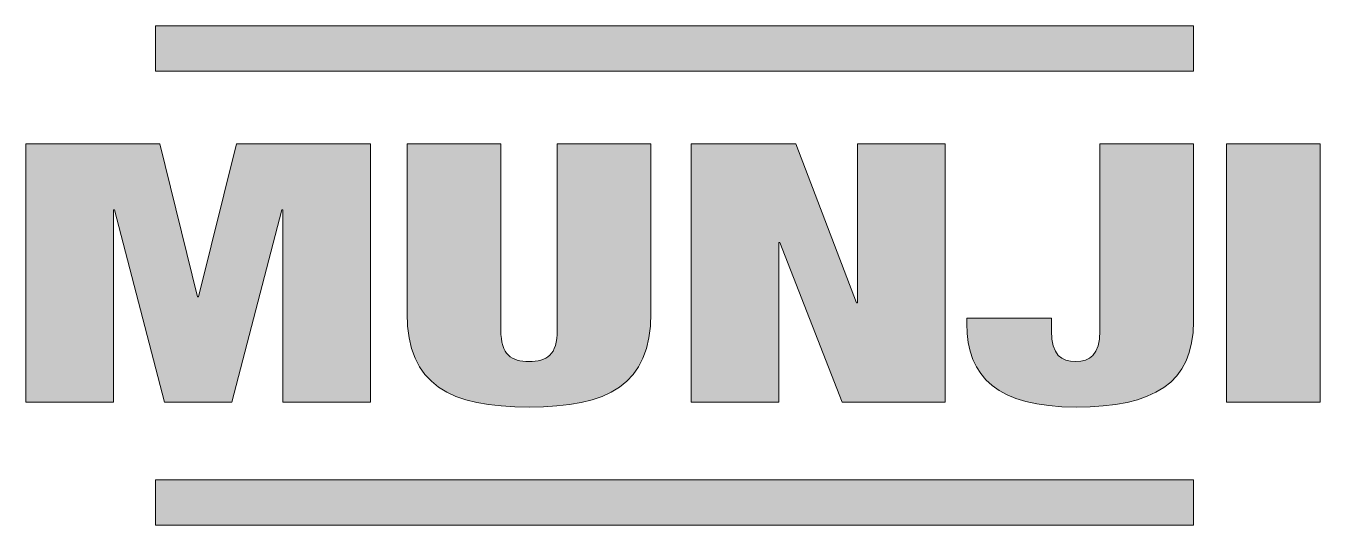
# Model space of a CAD drawing. Header units: inches. Extents: x 22 to 152, y -125 to -75.
import ezdxf

# ---------------------------------------------------------------- set-up
doc = ezdxf.new("R2010")
doc.units = ezdxf.units.IN
doc.header["$MEASUREMENT"] = 0
doc.layers.add('Layer 1', color=7, linetype='Continuous')

msp = doc.modelspace()

# ---------------------------------------------------------------- hatches: boundary and pattern name
at = {"layer": 'Layer 1', "true_color": 0xffffff}
h = msp.add_hatch(color=7, dxfattribs=at)
h.dxf.hatch_style = 2
h.paths.add_polyline_path([(138.97, -79.6), (35.07, -79.6), (35.07, -75.06), (138.97, -75.06)])
h = msp.add_hatch(color=7, dxfattribs=at)
h.dxf.hatch_style = 2
h.paths.add_polyline_path([(22.1, -86.87), (35.51, -86.87), (39.29, -102.17), (39.39, -102.17), (43.17, -86.87), (56.58, -86.87), (56.58, -112.69), (47.81, -112.69), (47.81, -93.45), (47.71, -93.45), (42.72, -112.69), (35.96, -112.69), (30.97, -93.45), (30.87, -93.45), (30.87, -112.69), (22.1, -112.69)])
h = msp.add_hatch(color=7, dxfattribs=at)
h.dxf.hatch_style = 2
edge = h.paths.add_edge_path()
edge.add_spline(control_points=[(69.64, -86.87), (69.64, -86.87), (69.64, -105.49), (69.64, -105.49), (69.64, -107.99), (70.7, -108.64), (72.46, -108.64), (74.23, -108.64), (75.29, -107.99), (75.29, -105.49), (75.29, -105.49), (75.29, -86.87), (75.29, -86.87), (75.29, -86.87), (84.66, -86.87), (84.66, -86.87), (84.66, -86.87), (84.66, -103.79), (84.66, -103.79), (84.66, -111.02), (80.33, -113.19), (72.46, -113.19), (64.6, -113.19), (60.26, -111.02), (60.26, -103.79), (60.26, -103.79), (60.26, -86.87), (60.26, -86.87), (60.26, -86.87), (69.64, -86.87), (69.64, -86.87)], knot_values=[0, 0, 0, 0, 1, 1, 1, 2, 2, 2, 3, 3, 3, 4, 4, 4, 5, 5, 5, 6, 6, 6, 7, 7, 7, 8, 8, 8, 9, 9, 9, 10, 10, 10, 10], degree=3, periodic=1)
h = msp.add_hatch(color=7, dxfattribs=at)
h.dxf.hatch_style = 2
h.paths.add_polyline_path([(88.7, -86.87), (99.18, -86.87), (105.23, -102.78), (105.33, -102.78), (105.33, -86.87), (114.1, -86.87), (114.1, -112.69), (103.82, -112.69), (97.57, -96.74), (97.47, -96.74), (97.47, -112.69), (88.7, -112.69)])
h = msp.add_hatch(color=7, dxfattribs=at)
h.dxf.hatch_style = 2
edge = h.paths.add_edge_path()
edge.add_spline(control_points=[(138.97, -86.87), (138.97, -86.87), (138.97, -104.62), (138.97, -104.62), (138.97, -110.84), (134.94, -113.19), (127.22, -113.19), (119.36, -113.19), (116.28, -110.23), (116.28, -104.84), (116.28, -104.84), (116.28, -104.3), (116.28, -104.3), (116.28, -104.3), (124.75, -104.3), (124.75, -104.3), (124.75, -104.3), (124.75, -105.56), (124.75, -105.56), (124.75, -108.02), (125.76, -108.64), (127.17, -108.64), (128.58, -108.64), (129.59, -108.02), (129.59, -105.56), (129.59, -105.56), (129.59, -86.87), (129.59, -86.87), (129.59, -86.87), (138.97, -86.87), (138.97, -86.87)], knot_values=[0, 0, 0, 0, 1, 1, 1, 2, 2, 2, 3, 3, 3, 4, 4, 4, 5, 5, 5, 6, 6, 6, 7, 7, 7, 8, 8, 8, 9, 9, 9, 10, 10, 10, 10], degree=3, periodic=1)
h = msp.add_hatch(color=7, dxfattribs=at)
h.dxf.hatch_style = 2
h.paths.add_polyline_path([(142.27, -86.87), (151.64, -86.87), (151.64, -112.69), (142.27, -112.69)])
h = msp.add_hatch(color=7, dxfattribs=at)
h.dxf.hatch_style = 2
h.paths.add_polyline_path([(138.97, -125), (35.07, -125), (35.07, -120.46), (138.97, -120.46)])

# ---------------------------------------------------------------- linework, layer by layer
at = {"layer": 'Layer 1', "lineweight": 0}
for points in [[(138.97, -79.6), (35.07, -79.6), (35.07, -75.06), (138.97, -75.06), (138.97, -79.6)], [(22.1, -86.87), (35.51, -86.87), (39.29, -102.17), (39.39, -102.17), (43.17, -86.87), (56.58, -86.87), (56.58, -112.69), (47.81, -112.69), (47.81, -93.45), (47.71, -93.45), (42.72, -112.69), (35.96, -112.69), (30.97, -93.45), (30.87, -93.45), (30.87, -112.69), (22.1, -112.69), (22.1, -86.87)], [(88.7, -86.87), (99.18, -86.87), (105.23, -102.78), (105.33, -102.78), (105.33, -86.87), (114.1, -86.87), (114.1, -112.69), (103.82, -112.69), (97.57, -96.74), (97.47, -96.74), (97.47, -112.69), (88.7, -112.69), (88.7, -86.87)], [(142.27, -86.87), (151.64, -86.87), (151.64, -112.69), (142.27, -112.69), (142.27, -86.87)], [(138.97, -125), (35.07, -125), (35.07, -120.46), (138.97, -120.46), (138.97, -125)]]:
    msp.add_lwpolyline(points, dxfattribs=at)
for points in [[(69.64, -86.87), (69.64, -86.87), (69.64, -105.49), (69.64, -105.49), (69.64, -107.99), (70.7, -108.64), (72.46, -108.64), (74.23, -108.64), (75.29, -107.99), (75.29, -105.49), (75.29, -105.49), (75.29, -86.87), (75.29, -86.87), (75.29, -86.87), (84.66, -86.87), (84.66, -86.87), (84.66, -86.87), (84.66, -103.79), (84.66, -103.79), (84.66, -111.02), (80.33, -113.19), (72.46, -113.19), (64.6, -113.19), (60.26, -111.02), (60.26, -103.79), (60.26, -103.79), (60.26, -86.87), (60.26, -86.87), (60.26, -86.87), (69.64, -86.87), (69.64, -86.87)], [(138.97, -86.87), (138.97, -86.87), (138.97, -104.62), (138.97, -104.62), (138.97, -110.84), (134.94, -113.19), (127.22, -113.19), (119.36, -113.19), (116.28, -110.23), (116.28, -104.84), (116.28, -104.84), (116.28, -104.3), (116.28, -104.3), (116.28, -104.3), (124.75, -104.3), (124.75, -104.3), (124.75, -104.3), (124.75, -105.56), (124.75, -105.56), (124.75, -108.02), (125.76, -108.64), (127.17, -108.64), (128.58, -108.64), (129.59, -108.02), (129.59, -105.56), (129.59, -105.56), (129.59, -86.87), (129.59, -86.87), (129.59, -86.87), (138.97, -86.87), (138.97, -86.87)]]:
    msp.add_open_spline(points, degree=3, knots=[0, 0, 0, 0, 1, 1, 1, 2, 2, 2, 3, 3, 3, 4, 4, 4, 5, 5, 5, 6, 6, 6, 7, 7, 7, 8, 8, 8, 9, 9, 9, 10, 10, 10, 10], dxfattribs=at)

doc.saveas('drawing.dxf')
